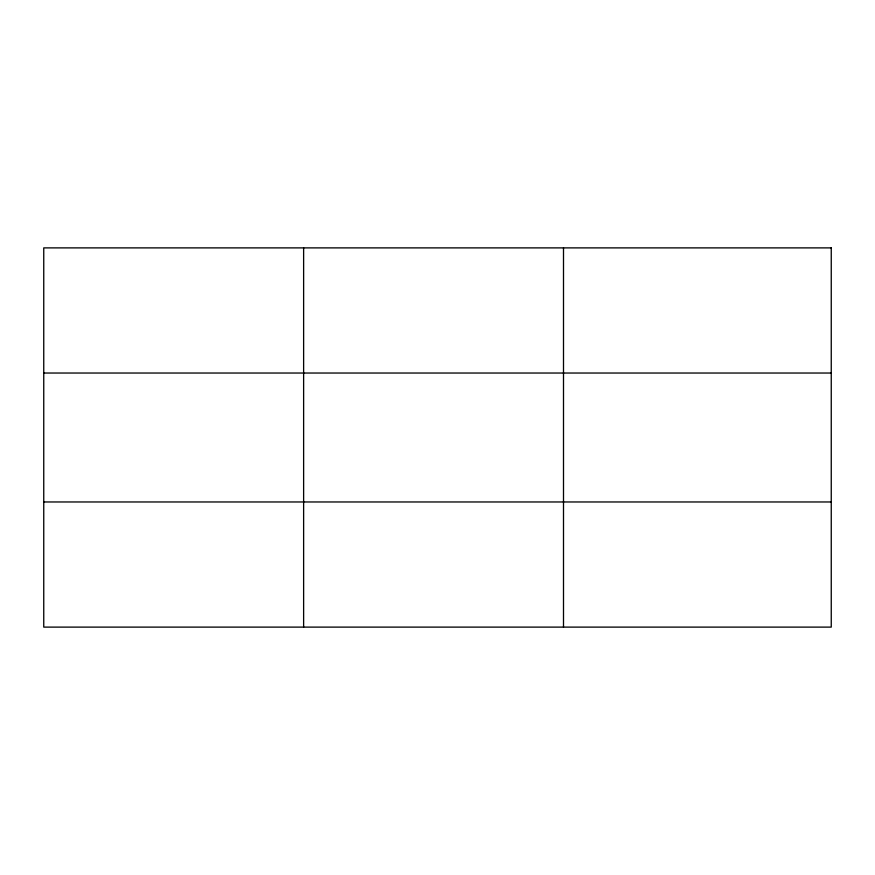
<?xml version="1.0" encoding="UTF-8"?>
<svg xmlns="http://www.w3.org/2000/svg" width="875" height="875" viewBox="0 0 875 875"><rect width="100%" height="100%" fill="white"/><g stroke="black" fill="none" stroke-linecap="round" stroke-linejoin="round"><path stroke-width="1.31" d="M303.625 247.887L303.625 627.113M563.5 247.887L563.5 627.113M43.75 373.034L831.25 373.034M43.75 501.966L831.25 501.966M831.25 247.887L831.25 627.113L43.75 627.113L43.75 247.887L831.25 247.887"/></g></svg>
